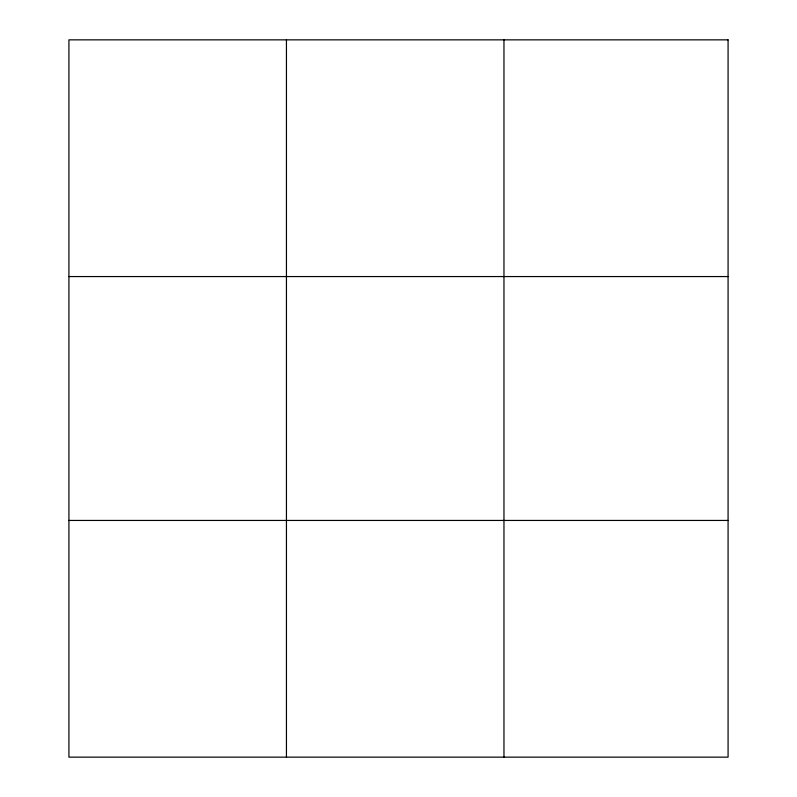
<?xml version="1.0" encoding="UTF-8"?>
<svg xmlns="http://www.w3.org/2000/svg" width="797" height="797" viewBox="0 0 797 797"><rect width="100%" height="100%" fill="white"/><g stroke="black" fill="none" stroke-linecap="round" stroke-linejoin="round"><path stroke-width="1.2" d="M286.442 39.85L286.442 757.15M503.963 39.85L503.963 757.15M68.921 276.559L728.079 276.559M68.921 520.441L728.079 520.441M728.079 39.85L728.079 757.15L68.921 757.15L68.921 39.85L728.079 39.85"/></g></svg>
